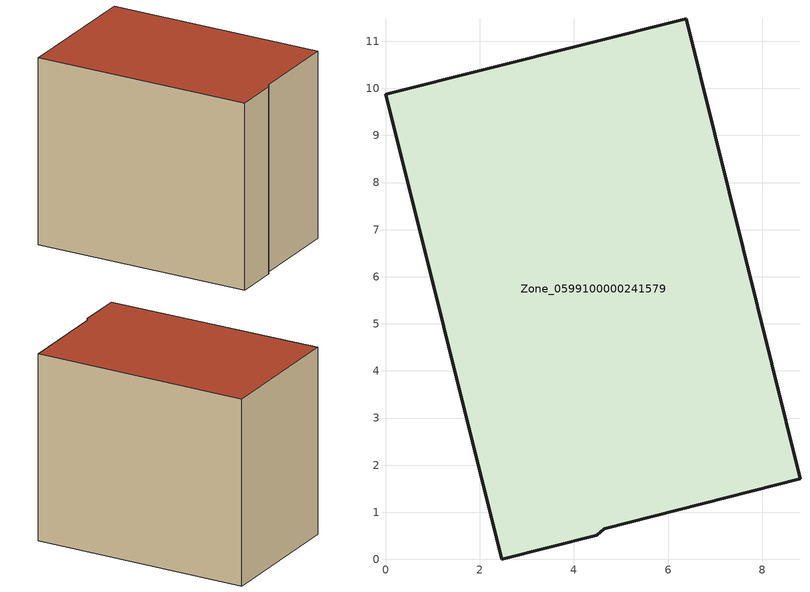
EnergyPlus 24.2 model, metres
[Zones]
Zone_0599100000241579
 floor ground (C_G): 2.47,0 0,9.88 6.39,11.48 8.8,1.71 4.64,0.65 4.49,0.51 z0
 wall outside (C_F): 0,9.88 2.47,0 4.49,0.51 4.64,0.65 8.8,1.71 6.39,11.48 0,9.88 z0:8.67
 roof outside (C_R): 8.8,1.71 6.39,11.48 0,9.88 2.47,0 4.49,0.51 4.64,0.65 z8.67
[BUILDING]
Pand.0599100000241579: North Axis=0; Terrain=City; Loads Convergence Tolerance Value=0.04; Temperature Convergence Tolerance Value=0.4; Solar Distribution=FullExterior; Maximum Number of Warmup Days=25; Minimum Number of Warmup Days=1
[Site:Location]
Rotterdam.The.Hague.AP_ZH_NLD Design_Conditions: Latitude=51.96; Longitude=4.45; Time Zone=1; Elevation=-4.5
[SITE:GROUNDTEMPERATURE:BUILDINGSURFACE]
18, 18, 18, 18, 18, 18, 18, 18, 18, 18, 18, 18
[MATERIAL] Thermal Absorptance=0.9; Solar Absorptance=0.7; Visible Absorptance=0.7
Name | Roughness | Thickness | Conductivity | Density | Specific Heat
G.TI.1965-1974 | MediumSmooth | 0.15 | 0.882353 | 540 | 1210
F.TI.1965-1974 | Rough | 0.3 | 0.697674 | 1920 | 840
R.TI.1965-1974 | MediumRough | 0.2 | 0.232558 | 1500 | 1000
[CONSTRUCTION]
C_G: G.TI.1965-1974
C_F: F.TI.1965-1974
C_R: R.TI.1965-1974
[ZONE]
Zone_0599100000241579: Type=1; Multiplier=1; Ceiling Height=Autocalculate; Volume=Autocalculate; Floor Area=autocalculate; Part of Total Floor Area=Yes
[ZONEINFILTRATION:DESIGNFLOWRATE]
Infil_Zone_0599100000241579: Zone or ZoneList or Space or SpaceList=Zone_0599100000241579; Schedule=AlwaysOn; Design Flow Rate Calculation Method=Flow/Area; Flow Rate per Floor Area=0.003; Constant Term Coefficient=1; Temperature Term Coefficient=0; Velocity Term Coefficient=0; Velocity Squared Term Coefficient=0
[HVACTEMPLATE:ZONE:IDEALLOADSAIRSYSTEM]
Zone_0599100000241579: Maximum Heating Supply Air Temperature=50; Minimum Cooling Supply Air Temperature=13; Maximum Heating Supply Air Humidity Ratio=0.0156; Minimum Cooling Supply Air Humidity Ratio=0.0077; Heating Limit=NoLimit; Cooling Limit=NoLimit; Dehumidification Control Type=ConstantSensibleHeatRatio; Cooling Sensible Heat Ratio=0.7; Dehumidification Setpoint=60; Humidification Control Type=None; Humidification Setpoint=30; Outdoor Air Method=None; Outdoor Air Flow Rate per Person=0.00944; Outdoor Air Flow Rate per Zone Floor Area=0; Outdoor Air Flow Rate per Zone=0; Demand Controlled Ventilation Type=None; Outdoor Air Economizer Type=NoEconomizer; Heat Recovery Type=None; Sensible Heat Recovery Effectiveness=0.7; Latent Heat Recovery Effectiveness=0.65
[ZONECONTROL:THERMOSTAT]
ThermostatControl_Zone_0599100000241579: Zone or ZoneList=Zone_0599100000241579; Control Type Schedule=DualSetpointControlType; Control 1=Thermostat_Zone_0599100000241579; Temperature Difference Between Cutout And Setpoint=0
[THERMOSTATSETPOINT:DUALSETPOINT]
Thermostat_Zone_0599100000241579: Heating Setpoint Temperature Schedule=HeatingSetpoint_Zone_0599100000241579; Cooling Setpoint Temperature Schedule=CoolingSetpoint_Zone_0599100000241579
[SCHEDULE:COMPACT]
HeatingSetpoint_Zone_0599100000241579: Through: 12/31, For: AllDays, Until: 24:00, 21
CoolingSetpoint_Zone_0599100000241579: Through: 12/31, For: AllDays, Until: 24:00, 24
DualSetpointControlType: Through: 12/31, For: AllDays, Until: 24:00, 4
AlwaysOn: Through: 12/31, For: AllDays, Until: 24:00, 1
